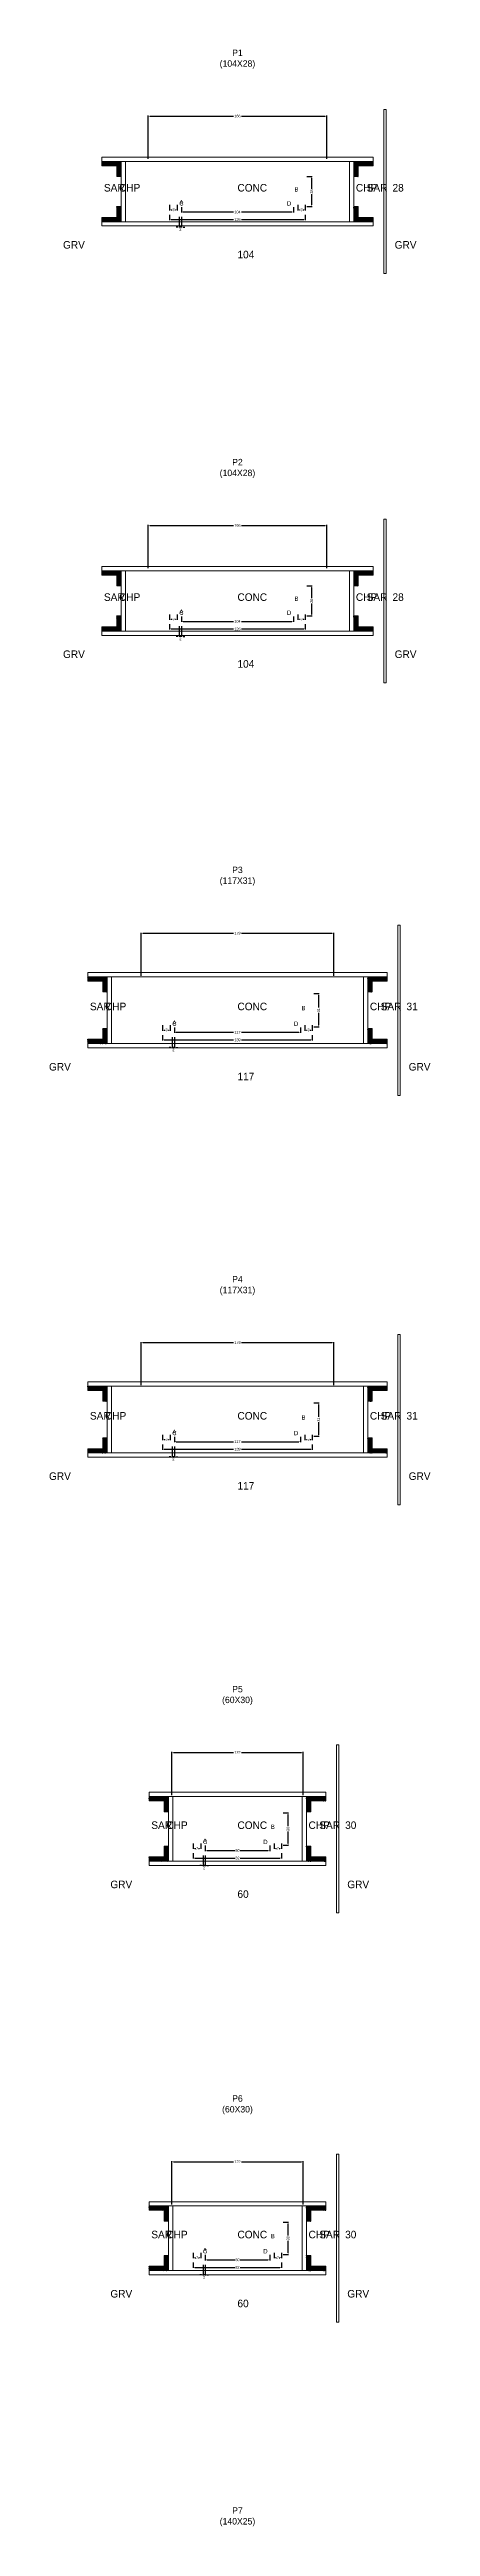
# Model space of a CAD drawing. Header units: centimetres. Extents: x -10500 to 4299, y -38766 to 295.
# Drawn here: x -175 to 179, y -2028 to 272 of the extents above; entities that cross this region are included whole.
import ezdxf

# ---------------------------------------------------------------- set-up
doc = ezdxf.new("R2010")
doc.units = ezdxf.units.CM
for name, color, linetype in [('COTA', 241, 'Continuous'), ('Hachura', 251, 'Continuous'), ('NOMENCLATURA', 7, 'Continuous'), ('SARRAFO', 251, 'Continuous'), ('Texto Seção', 7, 'Continuous')]:
    doc.layers.add(name, color=color, linetype=linetype)
doc.dimstyles.new('cotax2', dxfattribs={"dimtxt": 2.5, "dimasz": 1.5, "dimexe": 0.5, "dimexo": 0.5, "dimgap": 0.5, "dimtad": 1, "dimcen": 2.5, "dimazin": 3, "dimtfac": 1, "dimtmove": 0, "dimatfit": 3})

# ---------------------------------------------------------------- blocks, each defined once
blk = doc.blocks.new('_CLOSEDFILLED')
at = {"color": 0, "linetype": 'BYBLOCK'}
blk.add_solid([(-1, 0.2), (0, 0), (-1, -0.2)], dxfattribs=at)
blk = doc.blocks.new('*D14')
for p, q in [((-63, 118.5), (-63, 113.5)), ((63, 118.5), (63, 113.5)), ((-61.5, 114), (-3.75, 114)), ((3.75, 114), (61.5, 114))]:
    blk.add_line(p, q)
at = {"layer": 'Defpoints'}
for p in [(-63, 119), (63, 119), (-63, 114)]:
    blk.add_point(p, dxfattribs=at)
at = {"layer": 'COTA', "xscale": 1.5, "yscale": 1.5, "rotation": 180}
blk.add_blockref('_CLOSEDFILLED', (-63, 114), dxfattribs=at)
at = {"layer": 'COTA', "xscale": 1.5, "yscale": 1.5}
blk.add_blockref('_CLOSEDFILLED', (63, 114), dxfattribs=at)
at = {"layer": 'COTA', "insert": (0, 114), "char_height": 2.5, "attachment_point": 5}
blk.add_mtext('126', dxfattribs=at)
blk = doc.blocks.new('*D15')
for p, q in [((-52, 125.5), (-52, 120.5)), ((-50.5, 121), (-3.75, 121)), ((3.75, 121), (50.5, 121)), ((52, 125.5), (52, 120.5))]:
    blk.add_line(p, q)
at = {"layer": 'Defpoints'}
for p in [(-52, 126), (-52, 121), (52, 126)]:
    blk.add_point(p, dxfattribs=at)
at = {"layer": 'COTA', "xscale": 1.5, "yscale": 1.5, "rotation": 180}
blk.add_blockref('_CLOSEDFILLED', (-52, 121), dxfattribs=at)
at = {"layer": 'COTA', "xscale": 1.5, "yscale": 1.5}
blk.add_blockref('_CLOSEDFILLED', (52, 121), dxfattribs=at)
at = {"layer": 'COTA', "insert": (0, 121), "char_height": 2.5, "attachment_point": 5}
blk.add_mtext('104', dxfattribs=at)
blk = doc.blocks.new('*D16')
for p, q in [((64.5, 154), (69.5, 154)), ((69, 142.5), (69, 152.5)), ((64.5, 126), (69.5, 126)), ((69, 127.5), (69, 137.5))]:
    blk.add_line(p, q)
at = {"layer": 'Defpoints'}
for p in [(64, 154), (64, 126), (69, 126)]:
    blk.add_point(p, dxfattribs=at)
at = {"layer": 'COTA', "xscale": 1.5, "yscale": 1.5}
for p, rotation in [((69, 154), 90), ((69, 126), 270)]:
    blk.add_blockref('_CLOSEDFILLED', p, dxfattribs=dict(at, rotation=rotation))
at = {"layer": 'COTA', "insert": (69, 140), "char_height": 2.5, "attachment_point": 5, "rotation": 90}
blk.add_mtext('28', dxfattribs=at)
blk = doc.blocks.new('*D17')
for p, q in [((-63, 127.5), (-63, 122.5)), ((-61.5, 123), (-60.75, 123)), ((-58.25, 123), (-57.5, 123)), ((-56, 127.5), (-56, 122.5))]:
    blk.add_line(p, q)
at = {"layer": 'Defpoints'}
for p in [(-63, 128), (-63, 123), (-56, 128)]:
    blk.add_point(p, dxfattribs=at)
at = {"layer": 'COTA', "xscale": 1.5, "yscale": 1.5, "rotation": 180}
blk.add_blockref('_CLOSEDFILLED', (-63, 123), dxfattribs=at)
at = {"layer": 'COTA', "xscale": 1.5, "yscale": 1.5}
blk.add_blockref('_CLOSEDFILLED', (-56, 123), dxfattribs=at)
at = {"layer": 'COTA', "insert": (-59.5, 123), "char_height": 2.5, "attachment_point": 5}
blk.add_mtext('7', dxfattribs=at)
blk = doc.blocks.new('*D18')
for p, q in [((56, 127.5), (56, 122.5)), ((57.5, 123), (58.25, 123)), ((60.75, 123), (61.5, 123)), ((63, 127.5), (63, 122.5))]:
    blk.add_line(p, q)
at = {"layer": 'Defpoints'}
for p in [(56, 128), (56, 123), (63, 128)]:
    blk.add_point(p, dxfattribs=at)
at = {"layer": 'COTA', "xscale": 1.5, "yscale": 1.5, "rotation": 180}
blk.add_blockref('_CLOSEDFILLED', (56, 123), dxfattribs=at)
at = {"layer": 'COTA', "xscale": 1.5, "yscale": 1.5}
blk.add_blockref('_CLOSEDFILLED', (63, 123), dxfattribs=at)
at = {"layer": 'COTA', "insert": (59.5, 123), "char_height": 2.5, "attachment_point": 5}
blk.add_mtext('7', dxfattribs=at)
blk = doc.blocks.new('*D19')
for p, q in [((-83, 170.5), (-83, 210.5)), ((-81.5, 210), (-3.75, 210)), ((3.75, 210), (81.5, 210)), ((83, 170.5), (83, 210.5))]:
    blk.add_line(p, q)
at = {"layer": 'Defpoints'}
for p in [(-83, 210), (-83, 170), (83, 170)]:
    blk.add_point(p, dxfattribs=at)
at = {"layer": 'COTA', "xscale": 1.5, "yscale": 1.5, "rotation": 180}
blk.add_blockref('_CLOSEDFILLED', (-83, 210), dxfattribs=at)
at = {"layer": 'COTA', "xscale": 1.5, "yscale": 1.5}
blk.add_blockref('_CLOSEDFILLED', (83, 210), dxfattribs=at)
at = {"layer": 'COTA', "insert": (0, 210), "char_height": 2.5, "attachment_point": 5}
blk.add_mtext('166', dxfattribs=at)
blk = doc.blocks.new('*D40')
for p, q in [((-63, -261.5), (-63, -266.5)), ((-61.5, -266), (-3.75, -266)), ((3.75, -266), (61.5, -266)), ((63, -261.5), (63, -266.5))]:
    blk.add_line(p, q)
at = {"layer": 'Defpoints'}
for p in [(-63, -261), (-63, -266), (63, -261)]:
    blk.add_point(p, dxfattribs=at)
at = {"layer": 'COTA', "xscale": 1.5, "yscale": 1.5, "rotation": 180}
blk.add_blockref('_CLOSEDFILLED', (-63, -266), dxfattribs=at)
at = {"layer": 'COTA', "xscale": 1.5, "yscale": 1.5}
blk.add_blockref('_CLOSEDFILLED', (63, -266), dxfattribs=at)
at = {"layer": 'COTA', "insert": (0, -266), "char_height": 2.5, "attachment_point": 5}
blk.add_mtext('126', dxfattribs=at)
blk = doc.blocks.new('*D41')
for p, q in [((-52, -254.5), (-52, -259.5)), ((-50.5, -259), (-3.75, -259)), ((3.75, -259), (50.5, -259)), ((52, -254.5), (52, -259.5))]:
    blk.add_line(p, q)
at = {"layer": 'Defpoints'}
for p in [(-52, -254), (-52, -259), (52, -254)]:
    blk.add_point(p, dxfattribs=at)
at = {"layer": 'COTA', "xscale": 1.5, "yscale": 1.5, "rotation": 180}
blk.add_blockref('_CLOSEDFILLED', (-52, -259), dxfattribs=at)
at = {"layer": 'COTA', "xscale": 1.5, "yscale": 1.5}
blk.add_blockref('_CLOSEDFILLED', (52, -259), dxfattribs=at)
at = {"layer": 'COTA', "insert": (0, -259), "char_height": 2.5, "attachment_point": 5}
blk.add_mtext('104', dxfattribs=at)
blk = doc.blocks.new('*D42')
for p, q in [((64.5, -226), (69.5, -226)), ((69, -237.5), (69, -227.5)), ((69, -252.5), (69, -242.5)), ((64.5, -254), (69.5, -254))]:
    blk.add_line(p, q)
at = {"layer": 'Defpoints'}
for p in [(64, -226), (64, -254), (69, -254)]:
    blk.add_point(p, dxfattribs=at)
at = {"layer": 'COTA', "xscale": 1.5, "yscale": 1.5}
for p, rotation in [((69, -226), 90), ((69, -254), 270)]:
    blk.add_blockref('_CLOSEDFILLED', p, dxfattribs=dict(at, rotation=rotation))
at = {"layer": 'COTA', "insert": (69, -240), "char_height": 2.5, "attachment_point": 5, "rotation": 90}
blk.add_mtext('28', dxfattribs=at)
blk = doc.blocks.new('*D43')
for p, q in [((-63, -252.5), (-63, -257.5)), ((-56, -252.5), (-56, -257.5)), ((-61.5, -257), (-60.75, -257)), ((-58.25, -257), (-57.5, -257))]:
    blk.add_line(p, q)
at = {"layer": 'Defpoints'}
for p in [(-63, -252), (-56, -252), (-63, -257)]:
    blk.add_point(p, dxfattribs=at)
at = {"layer": 'COTA', "xscale": 1.5, "yscale": 1.5, "rotation": 180}
blk.add_blockref('_CLOSEDFILLED', (-63, -257), dxfattribs=at)
at = {"layer": 'COTA', "xscale": 1.5, "yscale": 1.5}
blk.add_blockref('_CLOSEDFILLED', (-56, -257), dxfattribs=at)
at = {"layer": 'COTA', "insert": (-59.5, -257), "char_height": 2.5, "attachment_point": 5}
blk.add_mtext('7', dxfattribs=at)
blk = doc.blocks.new('*D44')
for p, q in [((56, -252.5), (56, -257.5)), ((63, -252.5), (63, -257.5)), ((57.5, -257), (58.25, -257)), ((60.75, -257), (61.5, -257))]:
    blk.add_line(p, q)
at = {"layer": 'Defpoints'}
for p in [(56, -252), (63, -252), (56, -257)]:
    blk.add_point(p, dxfattribs=at)
at = {"layer": 'COTA', "xscale": 1.5, "yscale": 1.5, "rotation": 180}
blk.add_blockref('_CLOSEDFILLED', (56, -257), dxfattribs=at)
at = {"layer": 'COTA', "xscale": 1.5, "yscale": 1.5}
blk.add_blockref('_CLOSEDFILLED', (63, -257), dxfattribs=at)
at = {"layer": 'COTA', "insert": (59.5, -257), "char_height": 2.5, "attachment_point": 5}
blk.add_mtext('7', dxfattribs=at)
blk = doc.blocks.new('*D45')
for p, q in [((-83, -209.5), (-83, -169.5)), ((-81.5, -170), (-3.75, -170)), ((3.75, -170), (81.5, -170)), ((83, -209.5), (83, -169.5))]:
    blk.add_line(p, q)
at = {"layer": 'Defpoints'}
for p in [(-83, -170), (-83, -210), (83, -210)]:
    blk.add_point(p, dxfattribs=at)
at = {"layer": 'COTA', "xscale": 1.5, "yscale": 1.5, "rotation": 180}
blk.add_blockref('_CLOSEDFILLED', (-83, -170), dxfattribs=at)
at = {"layer": 'COTA', "xscale": 1.5, "yscale": 1.5}
blk.add_blockref('_CLOSEDFILLED', (83, -170), dxfattribs=at)
at = {"layer": 'COTA', "insert": (0, -170), "char_height": 2.5, "attachment_point": 5}
blk.add_mtext('166', dxfattribs=at)
blk = doc.blocks.new('*D66')
for p, q in [((-69.5, -643), (-69.5, -648)), ((69.5, -643), (69.5, -648)), ((-68, -647.5), (-3.75, -647.5)), ((3.75, -647.5), (68, -647.5))]:
    blk.add_line(p, q)
at = {"layer": 'Defpoints'}
for p in [(-69.5, -642.5), (69.5, -642.5), (-69.5, -647.5)]:
    blk.add_point(p, dxfattribs=at)
at = {"layer": 'COTA', "xscale": 1.5, "yscale": 1.5, "rotation": 180}
blk.add_blockref('_CLOSEDFILLED', (-69.5, -647.5), dxfattribs=at)
at = {"layer": 'COTA', "xscale": 1.5, "yscale": 1.5}
blk.add_blockref('_CLOSEDFILLED', (69.5, -647.5), dxfattribs=at)
at = {"layer": 'COTA', "insert": (0, -647.5), "char_height": 2.5, "attachment_point": 5}
blk.add_mtext('139', dxfattribs=at)
blk = doc.blocks.new('*D67')
for p, q in [((-58.5, -636), (-58.5, -641)), ((-57, -640.5), (-3.75, -640.5)), ((3.75, -640.5), (57, -640.5)), ((58.5, -636), (58.5, -641))]:
    blk.add_line(p, q)
at = {"layer": 'Defpoints'}
for p in [(-58.5, -635.5), (-58.5, -640.5), (58.5, -635.5)]:
    blk.add_point(p, dxfattribs=at)
at = {"layer": 'COTA', "xscale": 1.5, "yscale": 1.5, "rotation": 180}
blk.add_blockref('_CLOSEDFILLED', (-58.5, -640.5), dxfattribs=at)
at = {"layer": 'COTA', "xscale": 1.5, "yscale": 1.5}
blk.add_blockref('_CLOSEDFILLED', (58.5, -640.5), dxfattribs=at)
at = {"layer": 'COTA', "insert": (0, -640.5), "char_height": 2.5, "attachment_point": 5}
blk.add_mtext('117', dxfattribs=at)
blk = doc.blocks.new('*D68')
for p, q in [((71, -604.5), (76, -604.5)), ((75.5, -617.5), (75.5, -606)), ((71, -635.5), (76, -635.5)), ((75.5, -634), (75.5, -622.5))]:
    blk.add_line(p, q)
at = {"layer": 'Defpoints'}
for p in [(70.5, -604.5), (70.5, -635.5), (75.5, -635.5)]:
    blk.add_point(p, dxfattribs=at)
at = {"layer": 'COTA', "xscale": 1.5, "yscale": 1.5}
for p, rotation in [((75.5, -604.5), 90), ((75.5, -635.5), 270)]:
    blk.add_blockref('_CLOSEDFILLED', p, dxfattribs=dict(at, rotation=rotation))
at = {"layer": 'COTA', "insert": (75.5, -620), "char_height": 2.5, "attachment_point": 5, "rotation": 90}
blk.add_mtext('31', dxfattribs=at)
blk = doc.blocks.new('*D69')
for p, q in [((-69.5, -634), (-69.5, -639)), ((-68, -638.5), (-67.25, -638.5)), ((-64.75, -638.5), (-64, -638.5)), ((-62.5, -634), (-62.5, -639))]:
    blk.add_line(p, q)
at = {"layer": 'Defpoints'}
for p in [(-69.5, -633.5), (-69.5, -638.5), (-62.5, -633.5)]:
    blk.add_point(p, dxfattribs=at)
at = {"layer": 'COTA', "xscale": 1.5, "yscale": 1.5, "rotation": 180}
blk.add_blockref('_CLOSEDFILLED', (-69.5, -638.5), dxfattribs=at)
at = {"layer": 'COTA', "xscale": 1.5, "yscale": 1.5}
blk.add_blockref('_CLOSEDFILLED', (-62.5, -638.5), dxfattribs=at)
at = {"layer": 'COTA', "insert": (-66, -638.5), "char_height": 2.5, "attachment_point": 5}
blk.add_mtext('7', dxfattribs=at)
blk = doc.blocks.new('*D70')
for p, q in [((62.5, -634), (62.5, -639)), ((64, -638.5), (64.75, -638.5)), ((67.25, -638.5), (68, -638.5)), ((69.5, -634), (69.5, -639))]:
    blk.add_line(p, q)
at = {"layer": 'Defpoints'}
for p in [(62.5, -633.5), (62.5, -638.5), (69.5, -633.5)]:
    blk.add_point(p, dxfattribs=at)
at = {"layer": 'COTA', "xscale": 1.5, "yscale": 1.5, "rotation": 180}
blk.add_blockref('_CLOSEDFILLED', (62.5, -638.5), dxfattribs=at)
at = {"layer": 'COTA', "xscale": 1.5, "yscale": 1.5}
blk.add_blockref('_CLOSEDFILLED', (69.5, -638.5), dxfattribs=at)
at = {"layer": 'COTA', "insert": (66, -638.5), "char_height": 2.5, "attachment_point": 5}
blk.add_mtext('7', dxfattribs=at)
blk = doc.blocks.new('*D71')
for p, q in [((-89.5, -588), (-89.5, -548)), ((-88, -548.5), (-3.75, -548.5)), ((3.75, -548.5), (88, -548.5)), ((89.5, -588), (89.5, -548))]:
    blk.add_line(p, q)
at = {"layer": 'Defpoints'}
for p in [(-89.5, -548.5), (-89.5, -588.5), (89.5, -588.5)]:
    blk.add_point(p, dxfattribs=at)
at = {"layer": 'COTA', "xscale": 1.5, "yscale": 1.5, "rotation": 180}
blk.add_blockref('_CLOSEDFILLED', (-89.5, -548.5), dxfattribs=at)
at = {"layer": 'COTA', "xscale": 1.5, "yscale": 1.5}
blk.add_blockref('_CLOSEDFILLED', (89.5, -548.5), dxfattribs=at)
at = {"layer": 'COTA', "insert": (0, -548.5), "char_height": 2.5, "attachment_point": 5}
blk.add_mtext('179', dxfattribs=at)
blk = doc.blocks.new('*D92')
for p, q in [((-69.5, -1023), (-69.5, -1028)), ((-68, -1027.5), (-3.75, -1027.5)), ((3.75, -1027.5), (68, -1027.5)), ((69.5, -1023), (69.5, -1028))]:
    blk.add_line(p, q)
at = {"layer": 'Defpoints'}
for p in [(-69.5, -1022.5), (-69.5, -1027.5), (69.5, -1022.5)]:
    blk.add_point(p, dxfattribs=at)
at = {"layer": 'COTA', "xscale": 1.5, "yscale": 1.5, "rotation": 180}
blk.add_blockref('_CLOSEDFILLED', (-69.5, -1027.5), dxfattribs=at)
at = {"layer": 'COTA', "xscale": 1.5, "yscale": 1.5}
blk.add_blockref('_CLOSEDFILLED', (69.5, -1027.5), dxfattribs=at)
at = {"layer": 'COTA', "insert": (0, -1027.5), "char_height": 2.5, "attachment_point": 5}
blk.add_mtext('139', dxfattribs=at)
blk = doc.blocks.new('*D93')
for p, q in [((-58.5, -1016), (-58.5, -1021)), ((-57, -1020.5), (-3.75, -1020.5)), ((3.75, -1020.5), (57, -1020.5)), ((58.5, -1016), (58.5, -1021))]:
    blk.add_line(p, q)
at = {"layer": 'Defpoints'}
for p in [(-58.5, -1015.5), (-58.5, -1020.5), (58.5, -1015.5)]:
    blk.add_point(p, dxfattribs=at)
at = {"layer": 'COTA', "xscale": 1.5, "yscale": 1.5, "rotation": 180}
blk.add_blockref('_CLOSEDFILLED', (-58.5, -1020.5), dxfattribs=at)
at = {"layer": 'COTA', "xscale": 1.5, "yscale": 1.5}
blk.add_blockref('_CLOSEDFILLED', (58.5, -1020.5), dxfattribs=at)
at = {"layer": 'COTA', "insert": (0, -1020.5), "char_height": 2.5, "attachment_point": 5}
blk.add_mtext('117', dxfattribs=at)
blk = doc.blocks.new('*D94')
for p, q in [((71, -984.5), (76, -984.5)), ((75.5, -997.5), (75.5, -986)), ((75.5, -1014), (75.5, -1002.5)), ((71, -1015.5), (76, -1015.5))]:
    blk.add_line(p, q)
at = {"layer": 'Defpoints'}
for p in [(70.5, -984.5), (70.5, -1015.5), (75.5, -1015.5)]:
    blk.add_point(p, dxfattribs=at)
at = {"layer": 'COTA', "xscale": 1.5, "yscale": 1.5}
for p, rotation in [((75.5, -984.5), 90), ((75.5, -1015.5), 270)]:
    blk.add_blockref('_CLOSEDFILLED', p, dxfattribs=dict(at, rotation=rotation))
at = {"layer": 'COTA', "insert": (75.5, -1000), "char_height": 2.5, "attachment_point": 5, "rotation": 90}
blk.add_mtext('31', dxfattribs=at)
blk = doc.blocks.new('*D95')
for p, q in [((-69.5, -1014), (-69.5, -1019)), ((-68, -1018.5), (-67.25, -1018.5)), ((-64.75, -1018.5), (-64, -1018.5)), ((-62.5, -1014), (-62.5, -1019))]:
    blk.add_line(p, q)
at = {"layer": 'Defpoints'}
for p in [(-69.5, -1013.5), (-69.5, -1018.5), (-62.5, -1013.5)]:
    blk.add_point(p, dxfattribs=at)
at = {"layer": 'COTA', "xscale": 1.5, "yscale": 1.5, "rotation": 180}
blk.add_blockref('_CLOSEDFILLED', (-69.5, -1018.5), dxfattribs=at)
at = {"layer": 'COTA', "xscale": 1.5, "yscale": 1.5}
blk.add_blockref('_CLOSEDFILLED', (-62.5, -1018.5), dxfattribs=at)
at = {"layer": 'COTA', "insert": (-66, -1018.5), "char_height": 2.5, "attachment_point": 5}
blk.add_mtext('7', dxfattribs=at)
blk = doc.blocks.new('*D96')
for p, q in [((62.5, -1014), (62.5, -1019)), ((64, -1018.5), (64.75, -1018.5)), ((67.25, -1018.5), (68, -1018.5)), ((69.5, -1014), (69.5, -1019))]:
    blk.add_line(p, q)
at = {"layer": 'Defpoints'}
for p in [(62.5, -1013.5), (62.5, -1018.5), (69.5, -1013.5)]:
    blk.add_point(p, dxfattribs=at)
at = {"layer": 'COTA', "xscale": 1.5, "yscale": 1.5, "rotation": 180}
blk.add_blockref('_CLOSEDFILLED', (62.5, -1018.5), dxfattribs=at)
at = {"layer": 'COTA', "xscale": 1.5, "yscale": 1.5}
blk.add_blockref('_CLOSEDFILLED', (69.5, -1018.5), dxfattribs=at)
at = {"layer": 'COTA', "insert": (66, -1018.5), "char_height": 2.5, "attachment_point": 5}
blk.add_mtext('7', dxfattribs=at)
blk = doc.blocks.new('*D97')
for p, q in [((-89.5, -968), (-89.5, -928)), ((-88, -928.5), (-3.75, -928.5)), ((3.75, -928.5), (88, -928.5)), ((89.5, -968), (89.5, -928))]:
    blk.add_line(p, q)
at = {"layer": 'Defpoints'}
for p in [(-89.5, -928.5), (-89.5, -968.5), (89.5, -968.5)]:
    blk.add_point(p, dxfattribs=at)
at = {"layer": 'COTA', "xscale": 1.5, "yscale": 1.5, "rotation": 180}
blk.add_blockref('_CLOSEDFILLED', (-89.5, -928.5), dxfattribs=at)
at = {"layer": 'COTA', "xscale": 1.5, "yscale": 1.5}
blk.add_blockref('_CLOSEDFILLED', (89.5, -928.5), dxfattribs=at)
at = {"layer": 'COTA', "insert": (0, -928.5), "char_height": 2.5, "attachment_point": 5}
blk.add_mtext('179', dxfattribs=at)
blk = doc.blocks.new('*D118')
for p, q in [((-41, -1402.5), (-41, -1407.5)), ((41, -1402.5), (41, -1407.5)), ((-39.5, -1407), (-2.5, -1407)), ((2.5, -1407), (39.5, -1407))]:
    blk.add_line(p, q)
at = {"layer": 'Defpoints'}
for p in [(-41, -1402), (41, -1402), (-41, -1407)]:
    blk.add_point(p, dxfattribs=at)
at = {"layer": 'COTA', "xscale": 1.5, "yscale": 1.5, "rotation": 180}
blk.add_blockref('_CLOSEDFILLED', (-41, -1407), dxfattribs=at)
at = {"layer": 'COTA', "xscale": 1.5, "yscale": 1.5}
blk.add_blockref('_CLOSEDFILLED', (41, -1407), dxfattribs=at)
at = {"layer": 'COTA', "insert": (0, -1407), "char_height": 2.5, "attachment_point": 5}
blk.add_mtext('82', dxfattribs=at)
blk = doc.blocks.new('*D119')
for p, q in [((-30, -1395.5), (-30, -1400.5)), ((-28.5, -1400), (-2.5, -1400)), ((2.5, -1400), (28.5, -1400)), ((30, -1395.5), (30, -1400.5))]:
    blk.add_line(p, q)
at = {"layer": 'Defpoints'}
for p in [(-30, -1395), (-30, -1400), (30, -1395)]:
    blk.add_point(p, dxfattribs=at)
at = {"layer": 'COTA', "xscale": 1.5, "yscale": 1.5, "rotation": 180}
blk.add_blockref('_CLOSEDFILLED', (-30, -1400), dxfattribs=at)
at = {"layer": 'COTA', "xscale": 1.5, "yscale": 1.5}
blk.add_blockref('_CLOSEDFILLED', (30, -1400), dxfattribs=at)
at = {"layer": 'COTA', "insert": (0, -1400), "char_height": 2.5, "attachment_point": 5}
blk.add_mtext('60', dxfattribs=at)
blk = doc.blocks.new('*D120')
for p, q in [((42.5, -1365), (47.5, -1365)), ((47, -1377.5), (47, -1366.5)), ((42.5, -1395), (47.5, -1395)), ((47, -1393.5), (47, -1382.5))]:
    blk.add_line(p, q)
at = {"layer": 'Defpoints'}
for p in [(42, -1365), (42, -1395), (47, -1395)]:
    blk.add_point(p, dxfattribs=at)
at = {"layer": 'COTA', "xscale": 1.5, "yscale": 1.5}
for p, rotation in [((47, -1365), 90), ((47, -1395), 270)]:
    blk.add_blockref('_CLOSEDFILLED', p, dxfattribs=dict(at, rotation=rotation))
at = {"layer": 'COTA', "insert": (47, -1380), "char_height": 2.5, "attachment_point": 5, "rotation": 90}
blk.add_mtext('30', dxfattribs=at)
blk = doc.blocks.new('*D121')
for p, q in [((-41, -1393.5), (-41, -1398.5)), ((-39.5, -1398), (-38.75, -1398)), ((-36.25, -1398), (-35.5, -1398)), ((-34, -1393.5), (-34, -1398.5))]:
    blk.add_line(p, q)
at = {"layer": 'Defpoints'}
for p in [(-41, -1393), (-41, -1398), (-34, -1393)]:
    blk.add_point(p, dxfattribs=at)
at = {"layer": 'COTA', "xscale": 1.5, "yscale": 1.5, "rotation": 180}
blk.add_blockref('_CLOSEDFILLED', (-41, -1398), dxfattribs=at)
at = {"layer": 'COTA', "xscale": 1.5, "yscale": 1.5}
blk.add_blockref('_CLOSEDFILLED', (-34, -1398), dxfattribs=at)
at = {"layer": 'COTA', "insert": (-37.5, -1398), "char_height": 2.5, "attachment_point": 5}
blk.add_mtext('7', dxfattribs=at)
blk = doc.blocks.new('*D122')
for p, q in [((34, -1393.5), (34, -1398.5)), ((35.5, -1398), (36.25, -1398)), ((38.75, -1398), (39.5, -1398)), ((41, -1393.5), (41, -1398.5))]:
    blk.add_line(p, q)
at = {"layer": 'Defpoints'}
for p in [(34, -1393), (34, -1398), (41, -1393)]:
    blk.add_point(p, dxfattribs=at)
at = {"layer": 'COTA', "xscale": 1.5, "yscale": 1.5, "rotation": 180}
blk.add_blockref('_CLOSEDFILLED', (34, -1398), dxfattribs=at)
at = {"layer": 'COTA', "xscale": 1.5, "yscale": 1.5}
blk.add_blockref('_CLOSEDFILLED', (41, -1398), dxfattribs=at)
at = {"layer": 'COTA', "insert": (37.5, -1398), "char_height": 2.5, "attachment_point": 5}
blk.add_mtext('7', dxfattribs=at)
blk = doc.blocks.new('*D123')
for p, q in [((-61, -1348.5), (-61, -1308.5)), ((-59.5, -1309), (-3.75, -1309)), ((3.75, -1309), (59.5, -1309)), ((61, -1348.5), (61, -1308.5))]:
    blk.add_line(p, q)
at = {"layer": 'Defpoints'}
for p in [(-61, -1309), (-61, -1349), (61, -1349)]:
    blk.add_point(p, dxfattribs=at)
at = {"layer": 'COTA', "xscale": 1.5, "yscale": 1.5, "rotation": 180}
blk.add_blockref('_CLOSEDFILLED', (-61, -1309), dxfattribs=at)
at = {"layer": 'COTA', "xscale": 1.5, "yscale": 1.5}
blk.add_blockref('_CLOSEDFILLED', (61, -1309), dxfattribs=at)
at = {"layer": 'COTA', "insert": (0, -1309), "char_height": 2.5, "attachment_point": 5}
blk.add_mtext('122', dxfattribs=at)
blk = doc.blocks.new('*D144')
for p, q in [((-41, -1782.5), (-41, -1787.5)), ((-39.5, -1787), (-2.5, -1787)), ((2.5, -1787), (39.5, -1787)), ((41, -1782.5), (41, -1787.5))]:
    blk.add_line(p, q)
at = {"layer": 'Defpoints'}
for p in [(-41, -1782), (-41, -1787), (41, -1782)]:
    blk.add_point(p, dxfattribs=at)
at = {"layer": 'COTA', "xscale": 1.5, "yscale": 1.5, "rotation": 180}
blk.add_blockref('_CLOSEDFILLED', (-41, -1787), dxfattribs=at)
at = {"layer": 'COTA', "xscale": 1.5, "yscale": 1.5}
blk.add_blockref('_CLOSEDFILLED', (41, -1787), dxfattribs=at)
at = {"layer": 'COTA', "insert": (0, -1787), "char_height": 2.5, "attachment_point": 5}
blk.add_mtext('82', dxfattribs=at)
blk = doc.blocks.new('*D145')
for p, q in [((-30, -1775.5), (-30, -1780.5)), ((-28.5, -1780), (-2.5, -1780)), ((2.5, -1780), (28.5, -1780)), ((30, -1775.5), (30, -1780.5))]:
    blk.add_line(p, q)
at = {"layer": 'Defpoints'}
for p in [(-30, -1775), (-30, -1780), (30, -1775)]:
    blk.add_point(p, dxfattribs=at)
at = {"layer": 'COTA', "xscale": 1.5, "yscale": 1.5, "rotation": 180}
blk.add_blockref('_CLOSEDFILLED', (-30, -1780), dxfattribs=at)
at = {"layer": 'COTA', "xscale": 1.5, "yscale": 1.5}
blk.add_blockref('_CLOSEDFILLED', (30, -1780), dxfattribs=at)
at = {"layer": 'COTA', "insert": (0, -1780), "char_height": 2.5, "attachment_point": 5}
blk.add_mtext('60', dxfattribs=at)
blk = doc.blocks.new('*D146')
for p, q in [((42.5, -1745), (47.5, -1745)), ((47, -1757.5), (47, -1746.5)), ((47, -1773.5), (47, -1762.5)), ((42.5, -1775), (47.5, -1775))]:
    blk.add_line(p, q)
at = {"layer": 'Defpoints'}
for p in [(42, -1745), (42, -1775), (47, -1775)]:
    blk.add_point(p, dxfattribs=at)
at = {"layer": 'COTA', "xscale": 1.5, "yscale": 1.5}
for p, rotation in [((47, -1745), 90), ((47, -1775), 270)]:
    blk.add_blockref('_CLOSEDFILLED', p, dxfattribs=dict(at, rotation=rotation))
at = {"layer": 'COTA', "insert": (47, -1760), "char_height": 2.5, "attachment_point": 5, "rotation": 90}
blk.add_mtext('30', dxfattribs=at)
blk = doc.blocks.new('*D147')
for p, q in [((-41, -1773.5), (-41, -1778.5)), ((-39.5, -1778), (-38.75, -1778)), ((-36.25, -1778), (-35.5, -1778)), ((-34, -1773.5), (-34, -1778.5))]:
    blk.add_line(p, q)
at = {"layer": 'Defpoints'}
for p in [(-41, -1773), (-41, -1778), (-34, -1773)]:
    blk.add_point(p, dxfattribs=at)
at = {"layer": 'COTA', "xscale": 1.5, "yscale": 1.5, "rotation": 180}
blk.add_blockref('_CLOSEDFILLED', (-41, -1778), dxfattribs=at)
at = {"layer": 'COTA', "xscale": 1.5, "yscale": 1.5}
blk.add_blockref('_CLOSEDFILLED', (-34, -1778), dxfattribs=at)
at = {"layer": 'COTA', "insert": (-37.5, -1778), "char_height": 2.5, "attachment_point": 5}
blk.add_mtext('7', dxfattribs=at)
blk = doc.blocks.new('*D148')
for p, q in [((34, -1773.5), (34, -1778.5)), ((35.5, -1778), (36.25, -1778)), ((38.75, -1778), (39.5, -1778)), ((41, -1773.5), (41, -1778.5))]:
    blk.add_line(p, q)
at = {"layer": 'Defpoints'}
for p in [(34, -1773), (34, -1778), (41, -1773)]:
    blk.add_point(p, dxfattribs=at)
at = {"layer": 'COTA', "xscale": 1.5, "yscale": 1.5, "rotation": 180}
blk.add_blockref('_CLOSEDFILLED', (34, -1778), dxfattribs=at)
at = {"layer": 'COTA', "xscale": 1.5, "yscale": 1.5}
blk.add_blockref('_CLOSEDFILLED', (41, -1778), dxfattribs=at)
at = {"layer": 'COTA', "insert": (37.5, -1778), "char_height": 2.5, "attachment_point": 5}
blk.add_mtext('7', dxfattribs=at)
blk = doc.blocks.new('*D149')
for p, q in [((-61, -1728.5), (-61, -1688.5)), ((-59.5, -1689), (-3.75, -1689)), ((3.75, -1689), (59.5, -1689)), ((61, -1728.5), (61, -1688.5))]:
    blk.add_line(p, q)
at = {"layer": 'Defpoints'}
for p in [(-61, -1689), (-61, -1729), (61, -1729)]:
    blk.add_point(p, dxfattribs=at)
at = {"layer": 'COTA', "xscale": 1.5, "yscale": 1.5, "rotation": 180}
blk.add_blockref('_CLOSEDFILLED', (-61, -1689), dxfattribs=at)
at = {"layer": 'COTA', "xscale": 1.5, "yscale": 1.5}
blk.add_blockref('_CLOSEDFILLED', (61, -1689), dxfattribs=at)
at = {"layer": 'COTA', "insert": (0, -1689), "char_height": 2.5, "attachment_point": 5}
blk.add_mtext('122', dxfattribs=at)

msp = doc.modelspace()

# ---------------------------------------------------------------- hatches: boundary and pattern name
at = {"layer": 'SARRAFO'}
h = msp.add_hatch(dxfattribs=at)
h.set_pattern_fill('SOLID', scale=2)
h.paths.add_polyline_path([(-126, 164), (-112, 164), (-112, 168), (-126, 168)])
h = msp.add_hatch(dxfattribs=at)
h.set_pattern_fill('SOLID', scale=2)
h.paths.add_polyline_path([(-112, 154), (-108, 154), (-108, 168), (-112, 168)])
h = msp.add_hatch(dxfattribs=at)
h.set_pattern_fill('SOLID', scale=2)
h.paths.add_polyline_path([(108, 154), (112, 154), (112, 168), (108, 168)])
h = msp.add_hatch(dxfattribs=at)
h.set_pattern_fill('SOLID', scale=2)
h.paths.add_polyline_path([(112, 164), (126, 164), (126, 168), (112, 168)])
h = msp.add_hatch(dxfattribs=at)
h.set_pattern_fill('SOLID', scale=2)
h.paths.add_polyline_path([(-126, 112), (-112, 112), (-112, 116), (-126, 116)])
h = msp.add_hatch(dxfattribs=at)
h.set_pattern_fill('SOLID', scale=2)
h.paths.add_polyline_path([(-112, 112), (-108, 112), (-108, 126), (-112, 126)])
h = msp.add_hatch(dxfattribs=at)
h.set_pattern_fill('SOLID', scale=2)
h.paths.add_polyline_path([(108, 112), (112, 112), (112, 126), (108, 126)])
h = msp.add_hatch(dxfattribs=at)
h.set_pattern_fill('SOLID', scale=2)
h.paths.add_polyline_path([(112, 112), (126, 112), (126, 116), (112, 116)])
h = msp.add_hatch(dxfattribs=at)
h.set_pattern_fill('SOLID', scale=2)
h.paths.add_polyline_path([(-126, -216), (-112, -216), (-112, -212), (-126, -212)])
h = msp.add_hatch(dxfattribs=at)
h.set_pattern_fill('SOLID', scale=2)
h.paths.add_polyline_path([(-112, -226), (-108, -226), (-108, -212), (-112, -212)])
h = msp.add_hatch(dxfattribs=at)
h.set_pattern_fill('SOLID', scale=2)
h.paths.add_polyline_path([(108, -226), (112, -226), (112, -212), (108, -212)])
h = msp.add_hatch(dxfattribs=at)
h.set_pattern_fill('SOLID', scale=2)
h.paths.add_polyline_path([(112, -216), (126, -216), (126, -212), (112, -212)])
h = msp.add_hatch(dxfattribs=at)
h.set_pattern_fill('SOLID', scale=2)
h.paths.add_polyline_path([(-126, -268), (-112, -268), (-112, -264), (-126, -264)])
h = msp.add_hatch(dxfattribs=at)
h.set_pattern_fill('SOLID', scale=2)
h.paths.add_polyline_path([(-112, -268), (-108, -268), (-108, -254), (-112, -254)])
h = msp.add_hatch(dxfattribs=at)
h.set_pattern_fill('SOLID', scale=2)
h.paths.add_polyline_path([(108, -268), (112, -268), (112, -254), (108, -254)])
h = msp.add_hatch(dxfattribs=at)
h.set_pattern_fill('SOLID', scale=2)
h.paths.add_polyline_path([(112, -268), (126, -268), (126, -264), (112, -264)])
h = msp.add_hatch(dxfattribs=at)
h.set_pattern_fill('SOLID', scale=2)
h.paths.add_polyline_path([(-139, -593), (-125, -593), (-125, -589), (-139, -589)])
h = msp.add_hatch(dxfattribs=at)
h.set_pattern_fill('SOLID', scale=2)
h.paths.add_polyline_path([(-125, -603), (-121, -603), (-121, -589), (-125, -589)])
h = msp.add_hatch(dxfattribs=at)
h.set_pattern_fill('SOLID', scale=2)
h.paths.add_polyline_path([(121, -603), (125, -603), (125, -589), (121, -589)])
h = msp.add_hatch(dxfattribs=at)
h.set_pattern_fill('SOLID', scale=2)
h.paths.add_polyline_path([(125, -593), (139, -593), (139, -589), (125, -589)])
h = msp.add_hatch(dxfattribs=at)
h.set_pattern_fill('SOLID', scale=2)
h.paths.add_polyline_path([(-125, -651), (-121, -651), (-121, -637), (-125, -637)])
h = msp.add_hatch(dxfattribs=at)
h.set_pattern_fill('SOLID', scale=2)
h.paths.add_polyline_path([(121, -651), (125, -651), (125, -637), (121, -637)])
h = msp.add_hatch(dxfattribs=at)
h.set_pattern_fill('SOLID', scale=2)
h.paths.add_polyline_path([(-139, -651), (-125, -651), (-125, -647), (-139, -647)])
h = msp.add_hatch(dxfattribs=at)
h.set_pattern_fill('SOLID', scale=2)
h.paths.add_polyline_path([(125, -651), (139, -651), (139, -647), (125, -647)])
h = msp.add_hatch(dxfattribs=at)
h.set_pattern_fill('SOLID', scale=2)
h.paths.add_polyline_path([(-139, -973), (-125, -973), (-125, -969), (-139, -969)])
h = msp.add_hatch(dxfattribs=at)
h.set_pattern_fill('SOLID', scale=2)
h.paths.add_polyline_path([(-125, -983), (-121, -983), (-121, -969), (-125, -969)])
h = msp.add_hatch(dxfattribs=at)
h.set_pattern_fill('SOLID', scale=2)
h.paths.add_polyline_path([(121, -983), (125, -983), (125, -969), (121, -969)])
h = msp.add_hatch(dxfattribs=at)
h.set_pattern_fill('SOLID', scale=2)
h.paths.add_polyline_path([(125, -973), (139, -973), (139, -969), (125, -969)])
h = msp.add_hatch(dxfattribs=at)
h.set_pattern_fill('SOLID', scale=2)
h.paths.add_polyline_path([(-139, -1031), (-125, -1031), (-125, -1027), (-139, -1027)])
h = msp.add_hatch(dxfattribs=at)
h.set_pattern_fill('SOLID', scale=2)
h.paths.add_polyline_path([(-125, -1031), (-121, -1031), (-121, -1017), (-125, -1017)])
h = msp.add_hatch(dxfattribs=at)
h.set_pattern_fill('SOLID', scale=2)
h.paths.add_polyline_path([(121, -1031), (125, -1031), (125, -1017), (121, -1017)])
h = msp.add_hatch(dxfattribs=at)
h.set_pattern_fill('SOLID', scale=2)
h.paths.add_polyline_path([(125, -1031), (139, -1031), (139, -1027), (125, -1027)])
h = msp.add_hatch(dxfattribs=at)
h.set_pattern_fill('SOLID', scale=2)
h.paths.add_polyline_path([(-82, -1354), (-68, -1354), (-68, -1350), (-82, -1350)])
h = msp.add_hatch(dxfattribs=at)
h.set_pattern_fill('SOLID', scale=2)
h.paths.add_polyline_path([(-68, -1364), (-64, -1364), (-64, -1350), (-68, -1350)])
h = msp.add_hatch(dxfattribs=at)
h.set_pattern_fill('SOLID', scale=2)
h.paths.add_polyline_path([(64, -1364), (68, -1364), (68, -1350), (64, -1350)])
h = msp.add_hatch(dxfattribs=at)
h.set_pattern_fill('SOLID', scale=2)
h.paths.add_polyline_path([(68, -1354), (82, -1354), (82, -1350), (68, -1350)])
h = msp.add_hatch(dxfattribs=at)
h.set_pattern_fill('SOLID', scale=2)
h.paths.add_polyline_path([(-68, -1410), (-64, -1410), (-64, -1396), (-68, -1396)])
h = msp.add_hatch(dxfattribs=at)
h.set_pattern_fill('SOLID', scale=2)
h.paths.add_polyline_path([(64, -1410), (68, -1410), (68, -1396), (64, -1396)])
h = msp.add_hatch(dxfattribs=at)
h.set_pattern_fill('SOLID', scale=2)
h.paths.add_polyline_path([(-82, -1410), (-68, -1410), (-68, -1406), (-82, -1406)])
h = msp.add_hatch(dxfattribs=at)
h.set_pattern_fill('SOLID', scale=2)
h.paths.add_polyline_path([(68, -1410), (82, -1410), (82, -1406), (68, -1406)])
h = msp.add_hatch(dxfattribs=at)
h.set_pattern_fill('SOLID', scale=2)
h.paths.add_polyline_path([(-82, -1734), (-68, -1734), (-68, -1730), (-82, -1730)])
h = msp.add_hatch(dxfattribs=at)
h.set_pattern_fill('SOLID', scale=2)
h.paths.add_polyline_path([(-68, -1744), (-64, -1744), (-64, -1730), (-68, -1730)])
h = msp.add_hatch(dxfattribs=at)
h.set_pattern_fill('SOLID', scale=2)
h.paths.add_polyline_path([(64, -1744), (68, -1744), (68, -1730), (64, -1730)])
h = msp.add_hatch(dxfattribs=at)
h.set_pattern_fill('SOLID', scale=2)
h.paths.add_polyline_path([(68, -1734), (82, -1734), (82, -1730), (68, -1730)])
h = msp.add_hatch(dxfattribs=at)
h.set_pattern_fill('SOLID', scale=2)
h.paths.add_polyline_path([(-82, -1790), (-68, -1790), (-68, -1786), (-82, -1786)])
h = msp.add_hatch(dxfattribs=at)
h.set_pattern_fill('SOLID', scale=2)
h.paths.add_polyline_path([(-68, -1790), (-64, -1790), (-64, -1776), (-68, -1776)])
h = msp.add_hatch(dxfattribs=at)
h.set_pattern_fill('SOLID', scale=2)
h.paths.add_polyline_path([(64, -1790), (68, -1790), (68, -1776), (64, -1776)])
h = msp.add_hatch(dxfattribs=at)
h.set_pattern_fill('SOLID', scale=2)
h.paths.add_polyline_path([(68, -1790), (82, -1790), (82, -1786), (68, -1786)])

# ---------------------------------------------------------------- linework, layer by layer
at = {"layer": 'Hachura', "lineweight": 13}
for points in [[(136, 64), (138, 64), (138, 216), (136, 216)], [(136, -316), (138, -316), (138, -164), (136, -164)], [(149, -699), (151, -699), (151, -541), (149, -541)], [(149, -1079), (151, -1079), (151, -921), (149, -921)], [(92, -1458), (94, -1458), (94, -1302), (92, -1302)], [(92, -1838), (94, -1838), (94, -1682), (92, -1682)]]:
    msp.add_lwpolyline(points, close=True, dxfattribs=at)
at = {"layer": 'Hachura', "lineweight": 18}
for points in [[(-126, 168), (126, 168), (126, 172), (-126, 172)], [(-108, 112), (-104, 112), (-104, 168), (-108, 168)], [(104, 112), (108, 112), (108, 168), (104, 168)], [(-126, 108), (126, 108), (126, 112), (-126, 112)], [(-126, -212), (126, -212), (126, -208), (-126, -208)], [(-108, -268), (-104, -268), (-104, -212), (-108, -212)], [(104, -268), (108, -268), (108, -212), (104, -212)], [(-126, -272), (126, -272), (126, -268), (-126, -268)], [(-139, -589), (139, -589), (139, -585), (-139, -585)], [(-121, -651), (-117, -651), (-117, -589), (-121, -589)], [(117, -651), (121, -651), (121, -589), (117, -589)], [(-139, -655), (139, -655), (139, -651), (-139, -651)], [(-139, -969), (139, -969), (139, -965), (-139, -965)], [(-121, -1031), (-117, -1031), (-117, -969), (-121, -969)], [(117, -1031), (121, -1031), (121, -969), (117, -969)], [(-139, -1035), (139, -1035), (139, -1031), (-139, -1031)], [(-82, -1350), (82, -1350), (82, -1346), (-82, -1346)], [(-64, -1410), (-60, -1410), (-60, -1350), (-64, -1350)], [(60, -1410), (64, -1410), (64, -1350), (60, -1350)], [(-82, -1414), (82, -1414), (82, -1410), (-82, -1410)], [(-82, -1730), (82, -1730), (82, -1726), (-82, -1726)], [(-64, -1790), (-60, -1790), (-60, -1730), (-64, -1730)], [(60, -1790), (64, -1790), (64, -1730), (60, -1730)], [(-82, -1794), (82, -1794), (82, -1790), (-82, -1790)]]:
    msp.add_lwpolyline(points, close=True, dxfattribs=at)
at = {"layer": 'SARRAFO', "lineweight": 13}
for points in [[(-126, 164), (-112, 164), (-112, 168), (-126, 168)], [(-112, 154), (-108, 154), (-108, 168), (-112, 168)], [(108, 154), (112, 154), (112, 168), (108, 168)], [(112, 164), (126, 164), (126, 168), (112, 168)], [(-126, 112), (-112, 112), (-112, 116), (-126, 116)], [(-112, 112), (-108, 112), (-108, 126), (-112, 126)], [(108, 112), (112, 112), (112, 126), (108, 126)], [(112, 112), (126, 112), (126, 116), (112, 116)], [(-126, -216), (-112, -216), (-112, -212), (-126, -212)], [(-112, -226), (-108, -226), (-108, -212), (-112, -212)], [(108, -226), (112, -226), (112, -212), (108, -212)], [(112, -216), (126, -216), (126, -212), (112, -212)], [(-126, -268), (-112, -268), (-112, -264), (-126, -264)], [(-112, -268), (-108, -268), (-108, -254), (-112, -254)], [(108, -268), (112, -268), (112, -254), (108, -254)], [(112, -268), (126, -268), (126, -264), (112, -264)], [(-139, -593), (-125, -593), (-125, -589), (-139, -589)], [(-125, -603), (-121, -603), (-121, -589), (-125, -589)], [(121, -603), (125, -603), (125, -589), (121, -589)], [(125, -593), (139, -593), (139, -589), (125, -589)], [(-125, -651), (-121, -651), (-121, -637), (-125, -637)], [(121, -651), (125, -651), (125, -637), (121, -637)], [(-139, -651), (-125, -651), (-125, -647), (-139, -647)], [(125, -651), (139, -651), (139, -647), (125, -647)], [(-139, -973), (-125, -973), (-125, -969), (-139, -969)], [(-125, -983), (-121, -983), (-121, -969), (-125, -969)], [(121, -983), (125, -983), (125, -969), (121, -969)], [(125, -973), (139, -973), (139, -969), (125, -969)], [(-139, -1031), (-125, -1031), (-125, -1027), (-139, -1027)], [(-125, -1031), (-121, -1031), (-121, -1017), (-125, -1017)], [(121, -1031), (125, -1031), (125, -1017), (121, -1017)], [(125, -1031), (139, -1031), (139, -1027), (125, -1027)], [(-82, -1354), (-68, -1354), (-68, -1350), (-82, -1350)], [(-68, -1364), (-64, -1364), (-64, -1350), (-68, -1350)], [(64, -1364), (68, -1364), (68, -1350), (64, -1350)], [(68, -1354), (82, -1354), (82, -1350), (68, -1350)], [(-68, -1410), (-64, -1410), (-64, -1396), (-68, -1396)], [(64, -1410), (68, -1410), (68, -1396), (64, -1396)], [(-82, -1410), (-68, -1410), (-68, -1406), (-82, -1406)], [(68, -1410), (82, -1410), (82, -1406), (68, -1406)], [(-82, -1734), (-68, -1734), (-68, -1730), (-82, -1730)], [(-68, -1744), (-64, -1744), (-64, -1730), (-68, -1730)], [(64, -1744), (68, -1744), (68, -1730), (64, -1730)], [(68, -1734), (82, -1734), (82, -1730), (68, -1730)], [(-82, -1790), (-68, -1790), (-68, -1786), (-82, -1786)], [(-68, -1790), (-64, -1790), (-64, -1776), (-68, -1776)], [(64, -1790), (68, -1790), (68, -1776), (64, -1776)], [(68, -1790), (82, -1790), (82, -1786), (68, -1786)]]:
    msp.add_lwpolyline(points, close=True, dxfattribs=at)

# ---------------------------------------------------------------- texts
at = {"layer": 'NOMENCLATURA'}
for s, p in [('B', (53, 140)), ('A', (-54, 128)), ('C', (-54, 127)), ('D', (46, 127)), ('A', (-54, -252)), ('C', (-54, -253)), ('D', (46, -253)), ('B', (53, -240)), ('B', (59.5, -620)), ('A', (-60.5, -633.5)), ('C', (-60.5, -634.5)), ('D', (52.5, -634.5)), ('A', (-60.5, -1013.5)), ('C', (-60.5, -1014.5)), ('D', (52.5, -1014.5)), ('B', (59.5, -1000)), ('B', (31, -1380)), ('A', (-32, -1393)), ('C', (-32, -1394)), ('D', (24, -1394)), ('A', (-32, -1773)), ('C', (-32, -1774)), ('D', (24, -1774)), ('B', (31, -1760))]:
    msp.add_text(s, height=4, dxfattribs=at).set_placement(p)
at = {"layer": 'NOMENCLATURA', "char_height": 6, "attachment_point": 8}
for s, insert in [('P1\\P(104X28)', (0, 254)), ('P2\\P(104X28)', (0, -126)), ('P3\\P(117X31)', (0, -504.5)), ('P4\\P(117X31)', (0, -884.5)), ('P5\\P(60X30)', (0, -1265)), ('P6\\P(60X30)', (0, -1645)), ('P7\\P(140X25)', (0, -2027.5))]:
    msp.add_mtext(s, dxfattribs=dict(at, insert=insert))
at = {"layer": 'Texto Seção'}
for s, p in [('SAR', (-124, 140)), ('CHP', (-110, 140)), ('CONC', (0, 140)), ('CHP', (110, 140)), ('SAR', (120, 140)), ('28', (144, 140)), ('GRV', (-162, 87)), ('GRV', (146, 87)), ('104', (0, 78)), ('SAR', (-124, -240)), ('CHP', (-110, -240)), ('CONC', (0, -240)), ('CHP', (110, -240)), ('SAR', (120, -240)), ('28', (144, -240)), ('GRV', (-162, -293)), ('104', (0, -302)), ('GRV', (146, -293)), ('SAR', (-137, -620)), ('CHP', (-123, -620)), ('CONC', (0, -620)), ('CHP', (123, -620)), ('SAR', (133, -620)), ('31', (157, -620)), ('GRV', (-175, -676)), ('117', (0, -685)), ('GRV', (159, -676)), ('SAR', (-137, -1000)), ('CHP', (-123, -1000)), ('CONC', (0, -1000)), ('CHP', (123, -1000)), ('SAR', (133, -1000)), ('31', (157, -1000)), ('GRV', (-175, -1056)), ('GRV', (159, -1056)), ('117', (0, -1065)), ('SAR', (-80, -1380)), ('CHP', (-66, -1380)), ('CONC', (0, -1380)), ('CHP', (66, -1380)), ('SAR', (76, -1380)), ('30', (100, -1380)), ('GRV', (-118, -1435)), ('60', (0, -1444)), ('GRV', (102, -1435)), ('SAR', (-80, -1760)), ('CHP', (-66, -1760)), ('CONC', (0, -1760)), ('CHP', (66, -1760)), ('SAR', (76, -1760)), ('30', (100, -1760)), ('GRV', (-118, -1815)), ('GRV', (102, -1815)), ('60', (0, -1824))]:
    msp.add_text(s, height=7, dxfattribs=at).set_placement(p)

# ---------------------------------------------------------------- dimensions: what is measured, and where the dimension line sits
at = {"layer": 'COTA'}
for base, p1, p2, picture, middle in [((-83, 210), (-83, 170), (83, 170), '*D19', (0, 210)), ((-63, 123), (-63, 128), (-56, 128), '*D17', (-59.5, 123)), ((-63, 114), (-63, 119), (63, 119), '*D14', (0, 114)), ((-52, 121), (-52, 126), (52, 126), '*D15', (0, 121)), ((56, 123), (56, 128), (63, 128), '*D18', (59.5, 123)), ((-83, -170), (-83, -210), (83, -210), '*D45', (0, -170)), ((-63, -257), (-63, -252), (-56, -252), '*D43', (-59.5, -257)), ((56, -257), (56, -252), (63, -252), '*D44', (59.5, -257)), ((-63, -266), (-63, -261), (63, -261), '*D40', (0, -266)), ((-52, -259), (-52, -254), (52, -254), '*D41', (0, -259)), ((-89.5, -548.5), (-89.5, -588.5), (89.5, -588.5), '*D71', (0, -548.5)), ((-69.5, -638.5), (-69.5, -633.5), (-62.5, -633.5), '*D69', (-66, -638.5)), ((-69.5, -647.5), (-69.5, -642.5), (69.5, -642.5), '*D66', (0, -647.5)), ((-58.5, -640.5), (-58.5, -635.5), (58.5, -635.5), '*D67', (0, -640.5)), ((62.5, -638.5), (62.5, -633.5), (69.5, -633.5), '*D70', (66, -638.5)), ((-89.5, -928.5), (-89.5, -968.5), (89.5, -968.5), '*D97', (0, -928.5)), ((-69.5, -1018.5), (-69.5, -1013.5), (-62.5, -1013.5), '*D95', (-66, -1018.5)), ((-69.5, -1027.5), (-69.5, -1022.5), (69.5, -1022.5), '*D92', (0, -1027.5)), ((-58.5, -1020.5), (-58.5, -1015.5), (58.5, -1015.5), '*D93', (0, -1020.5)), ((62.5, -1018.5), (62.5, -1013.5), (69.5, -1013.5), '*D96', (66, -1018.5)), ((-61, -1309), (-61, -1349), (61, -1349), '*D123', (0, -1309)), ((-41, -1398), (-41, -1393), (-34, -1393), '*D121', (-37.5, -1398)), ((-41, -1407), (-41, -1402), (41, -1402), '*D118', (0, -1407)), ((-30, -1400), (-30, -1395), (30, -1395), '*D119', (0, -1400)), ((34, -1398), (34, -1393), (41, -1393), '*D122', (37.5, -1398)), ((-61, -1689), (-61, -1729), (61, -1729), '*D149', (0, -1689)), ((-41, -1778), (-41, -1773), (-34, -1773), '*D147', (-37.5, -1778)), ((-41, -1787), (-41, -1782), (41, -1782), '*D144', (0, -1787)), ((-30, -1780), (-30, -1775), (30, -1775), '*D145', (0, -1780)), ((34, -1778), (34, -1773), (41, -1773), '*D148', (37.5, -1778))]:
    dim = msp.add_linear_dim(base=base, p1=p1, p2=p2, dimstyle='cotax2', dxfattribs=at)
    dim.commit()
    dim.dimension.update_dxf_attribs({"geometry": picture, "text_midpoint": middle})
for base, p1, p2, picture, middle in [((69, 126), (64, 126), (64, 154), '*D16', (69, 140)), ((69, -254), (64, -254), (64, -226), '*D42', (69, -240)), ((75.5, -635.5), (70.5, -635.5), (70.5, -604.5), '*D68', (75.5, -620)), ((75.5, -1015.5), (70.5, -1015.5), (70.5, -984.5), '*D94', (75.5, -1000)), ((47, -1395), (42, -1395), (42, -1365), '*D120', (47, -1380)), ((47, -1775), (42, -1775), (42, -1745), '*D146', (47, -1760))]:
    dim = msp.add_linear_dim(base=base, p1=p1, p2=p2, angle=90, dimstyle='cotax2', dxfattribs=at)
    dim.commit()
    dim.dimension.update_dxf_attribs({"geometry": picture, "text_midpoint": middle})
for base, p1, p2 in [((-52, 107), (-52, 117), (-54, 117)), ((-52, -273), (-52, -263), (-54, -263)), ((-58.5, -654.5), (-58.5, -644.5), (-60.5, -644.5)), ((-58.5, -1034.5), (-58.5, -1024.5), (-60.5, -1024.5)), ((-30, -1414), (-30, -1404), (-32, -1404)), ((-30, -1794), (-30, -1784), (-32, -1784))]:
    msp.add_linear_dim(base=base, p1=p1, p2=p2, dimstyle='cotax2', dxfattribs=at).render()

doc.saveas('drawing.dxf')
